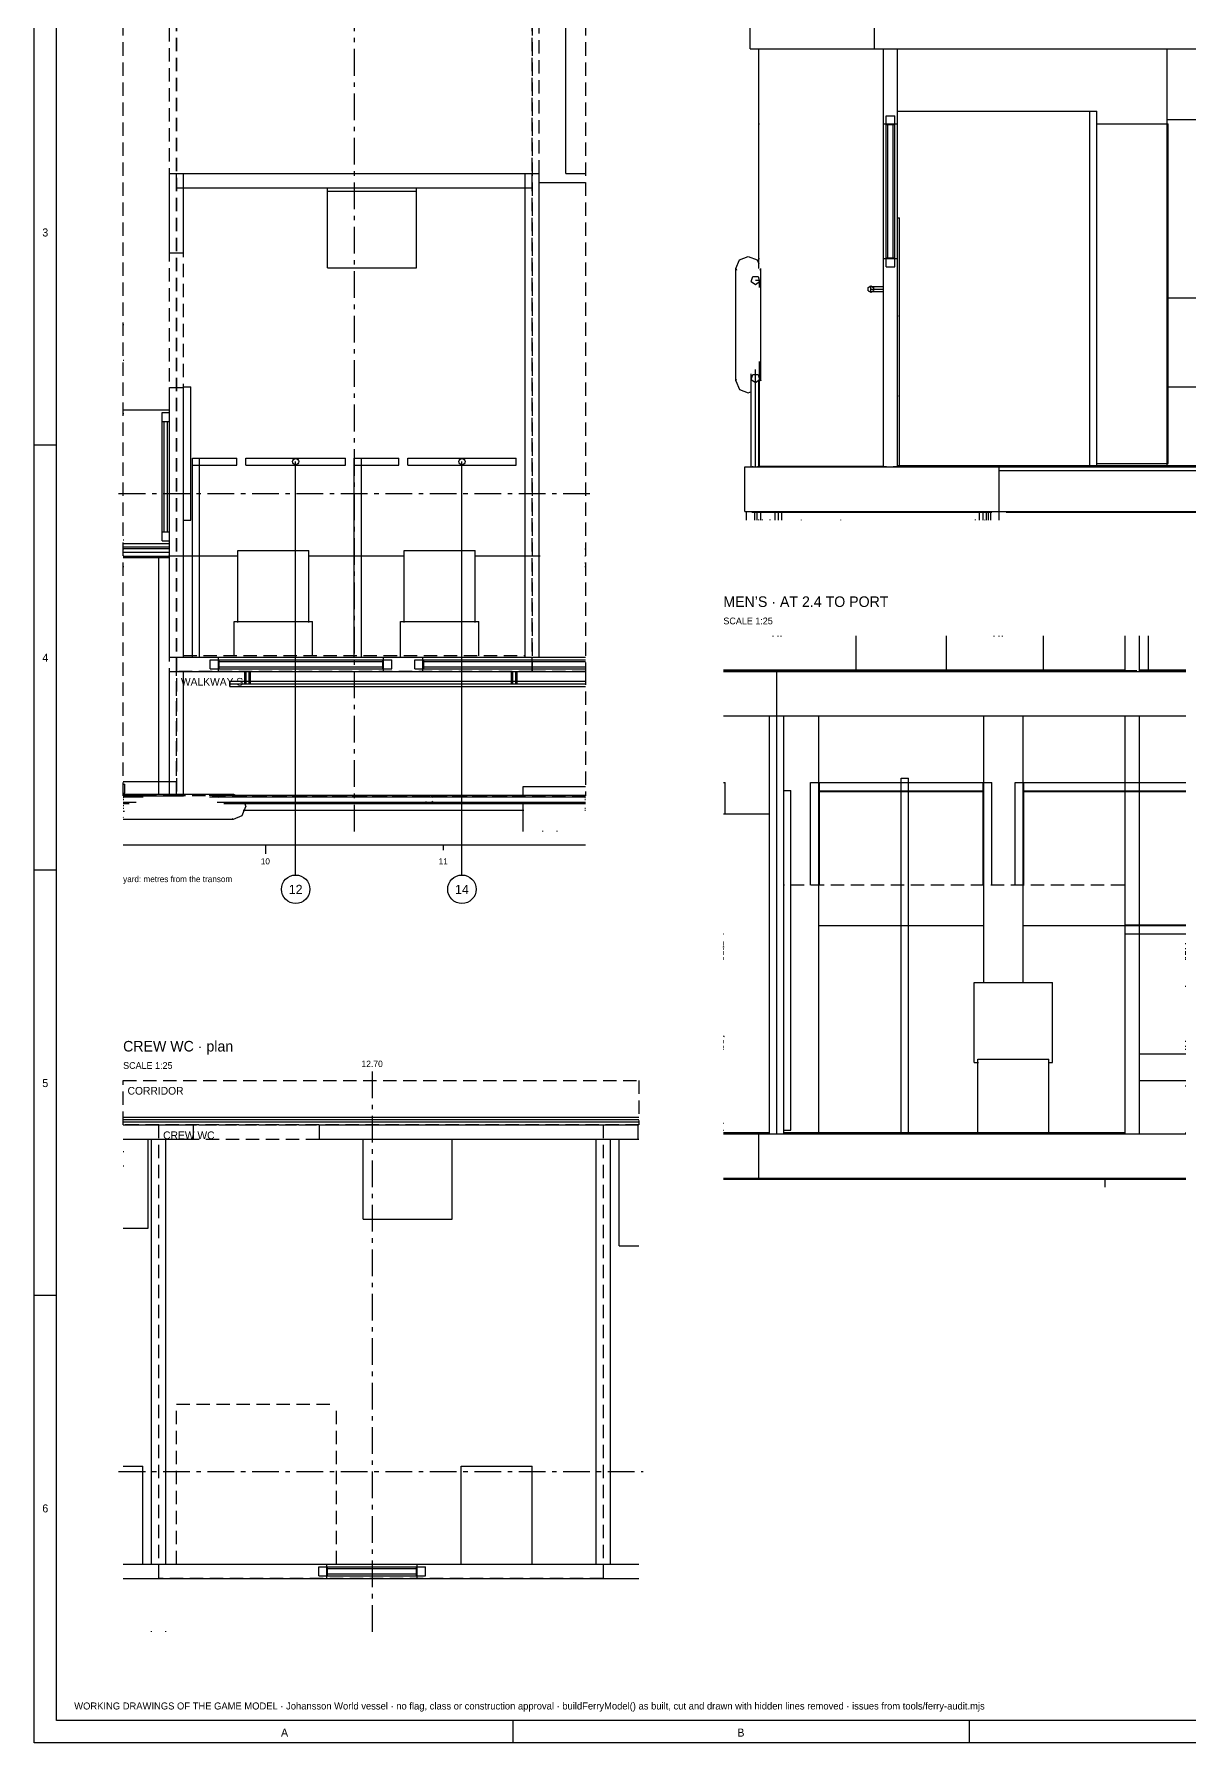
# Model space of a CAD drawing. Extents: x 5 to 836, y 5 to 589.
# Drawn here: x 5 to 264.9, y 5 to 389.3 of the extents above; entities that cross this region are included whole.
import ezdxf
from ezdxf.enums import TextEntityAlignment as Align

# ---------------------------------------------------------------- set-up
doc = ezdxf.new("R2010")
doc.units = 0
doc.linetypes.add('CENTER', pattern=[10, 6, -1.5, 1, -1.5])
doc.linetypes.add('DASHED', pattern=[4.5, 3, -1.5])
for name, color, linetype in [('CENTRE', 4, 'CENTER'), ('CHECK', 40, 'CONTINUOUS'), ('CHECK-TEXT', 40, 'CONTINUOUS'), ('CUT', 7, 'CONTINUOUS'), ('DETAIL', 8, 'CONTINUOUS'), ('DIM', 3, 'CONTINUOUS'), ('FRAME', 7, 'CONTINUOUS'), ('GA', 4, 'DASHED'), ('GA-TEXT', 4, 'CONTINUOUS'), ('MARKING', 4, 'DASHED'), ('MARKUP-TEXT', 1, 'CONTINUOUS'), ('OUTLINE', 7, 'CONTINUOUS'), ('TEXT', 7, 'CONTINUOUS'), ('THIN', 7, 'CONTINUOUS')]:
    doc.layers.add(name, color=color, linetype=linetype)

msp = doc.modelspace()

# ---------------------------------------------------------------- linework, layer by layer
at = {"layer": 'CENTRE'}
for p, q in [((77, 556), (77, 209)), ((77, 556), (77, 209)), ((24, 286), (130, 286)), ((81, 156), (81, 29)), ((24, 66), (142, 66))]:
    msp.add_line(p, q, dxfattribs=at)
at = {"layer": 'CHECK'}
for p, q in [((63.8, 200.2), (63.8, 293.2)), ((101.2, 200.2), (101.2, 293.2))]:
    msp.add_line(p, q, dxfattribs=at)
for centre, radius in [((63.8, 293.2), 0.7), ((101.2, 293.2), 0.7), ((63.8, 197), 3.2), ((101.2, 197), 3.2)]:
    msp.add_circle(centre, radius, dxfattribs=at)
at = {"layer": 'CUT'}
for p, q in [((194, 386), (194, 396)), ((194, 386), (470, 386)), ((196, 369.16), (196, 386)), ((199.2, 292), (199.2, 386)), ((196, 369.16), (199.2, 369.16)), ((196.6, 371), (198.6, 371)), ((196.6, 369), (196.6, 371)), ((196.6, 369), (198.6, 369)), ((197, 339), (197, 369)), ((198.2, 339), (198.2, 369)), ((198.6, 369), (198.6, 371)), ((199.2, 372), (244, 372)), ((242.4, 292), (242.4, 372)), ((244, 292), (244, 372)), ((35.4, 340.16), (35.4, 358)), ((35.4, 358), (118.6, 358)), ((37, 354.8), (37, 358)), ((38.6, 340.16), (38.6, 358)), ((115.4, 249.2), (115.4, 358)), ((117, 354.8), (117, 358)), ((118.6, 249.2), (118.6, 358)), ((37, 354.8), (117, 354.8)), ((71, 354), (71, 354.8)), ((71, 354), (91, 354)), ((91, 354), (91, 354.8)), ((199.2, 348), (199.6, 348)), ((199.6, 292), (199.6, 348)), ((35.4, 340.16), (38.6, 340.16)), ((196, 338.84), (199.2, 338.84)), ((196, 292), (196, 338.84)), ((196.6, 339), (198.6, 339)), ((196.6, 337), (196.6, 339)), ((198.6, 337), (198.6, 339)), ((166.25, 333.69), (166.61, 334.81)), ((166.61, 334.81), (167.79, 334.81)), ((167.79, 334.81), (168.15, 333.69)), ((196.6, 337), (198.6, 337)), ((166.25, 333.69), (167.2, 333)), ((167.2, 333), (168.15, 333.69)), ((192.58, 332.36), (193.17, 332.7)), ((192.58, 331.64), (192.58, 332.32)), ((192.61, 331.62), (193.2, 331.28)), ((193.2, 332.72), (193.79, 332.38)), ((193.23, 331.3), (193.82, 331.64)), ((193.82, 331.68), (193.82, 332.36)), ((166.25, 311.69), (166.61, 312.81)), ((166.25, 311.69), (167.2, 311)), ((166.61, 312.81), (167.79, 312.81)), ((167.2, 311), (168.15, 311.69)), ((167.79, 312.81), (168.15, 311.69)), ((35.4, 249.2), (35.4, 309.84)), ((35.4, 309.84), (38.6, 309.84)), ((38.6, 249.2), (38.6, 310)), ((38.6, 310), (40.2, 310)), ((40.2, 280), (40.2, 310)), ((33.8, 302.2), (33.8, 304.2)), ((33.8, 304.2), (35.4, 304.2)), ((33.8, 302.2), (35.4, 302.2)), ((34.2, 277.4), (34.2, 302.2)), ((35, 277.4), (35, 302.2)), ((40.6, 294), (50.6, 294)), ((40.6, 249.2), (40.6, 294)), ((40.6, 292.4), (50.6, 292.4)), ((42.2, 249.2), (42.2, 294)), ((50.6, 292.4), (50.6, 294)), ((52.6, 294), (75, 294)), ((52.6, 292.4), (52.6, 294)), ((52.6, 292.4), (75, 292.4)), ((75, 292.4), (75, 294)), ((77, 249.2), (77, 294)), ((77, 294), (87, 294)), ((77, 292.4), (87, 292.4)), ((78.6, 249.2), (78.6, 294)), ((87, 292.4), (87, 294)), ((89, 294), (113.4, 294)), ((89, 292.4), (89, 294)), ((89, 292.4), (113.4, 292.4)), ((113.4, 292.4), (113.4, 294)), ((168, 292.2), (196, 292.2)), ((168, 292.01), (168, 292.2)), ((199.2, 292.32), (464.8, 292.32)), ((199.2, 292.12), (464.8, 292.12)), ((164.8, 292), (499.2, 292)), ((164.8, 282), (164.8, 292)), ((222, 280), (222, 292)), ((164.8, 282), (499.2, 282)), ((165.2, 280), (165.2, 282)), ((166.4, 281.82), (166.4, 282)), ((166.4, 281.8), (220.4, 281.8)), ((167.6, 280), (167.6, 282)), ((219.6, 280), (219.6, 282)), ((220.4, 281.8), (220.4, 281.98)), ((223.6, 281.8), (223.6, 282)), ((223.6, 281.8), (440.4, 281.8)), ((33.8, 277.4), (35.4, 277.4)), ((33.8, 275.4), (33.8, 277.4)), ((38.6, 280), (40.2, 280)), ((33.8, 275.4), (35.4, 275.4)), ((232, 246), (232, 254)), ((250.4, 246), (250.4, 254)), ((253.6, 246), (253.6, 254)), ((255.6, 246), (255.6, 254)), ((35.4, 249.2), (46.44, 249.2)), ((35.4, 218), (35.4, 246)), ((35.4, 246), (46.44, 246)), ((37, 246), (37, 249.2)), ((38.6, 218), (38.6, 246)), ((44.6, 246.6), (44.6, 248.6)), ((44.6, 248.6), (46.6, 248.6)), ((44.6, 246.6), (46.6, 246.6)), ((46.44, 246), (46.44, 249.2)), ((46.6, 246.6), (46.6, 248.6)), ((46.6, 248.2), (83.4, 248.2)), ((46.6, 247), (83.4, 247)), ((77, 249.2), (78.6, 249.2)), ((83.4, 246.6), (83.4, 248.6)), ((83.4, 248.6), (85.4, 248.6)), ((83.4, 246.6), (85.4, 246.6)), ((83.56, 246), (83.56, 249.2)), ((83.56, 249.2), (92.44, 249.2)), ((83.56, 246), (92.44, 246)), ((85.4, 246.6), (85.4, 248.6)), ((90.6, 246.6), (90.6, 248.6)), ((90.6, 248.6), (92.6, 248.6)), ((90.6, 246.6), (92.6, 246.6)), ((92.44, 246), (92.44, 249.2)), ((92.6, 246.6), (92.6, 248.6)), ((92.6, 248.2), (129, 248.2)), ((92.6, 247), (129, 247)), ((115.4, 249.2), (118.6, 249.2)), ((160, 246.32), (250.4, 246.32)), ((160, 246.12), (250.4, 246.12)), ((160, 246), (264, 246)), ((172, 236), (172, 246)), ((253.6, 246.32), (264, 246.32)), ((253.6, 246.12), (264, 246.12)), ((160, 236), (264, 236)), ((170.4, 142), (170.4, 236)), ((173.6, 142), (173.6, 236)), ((250.4, 142), (250.4, 236)), ((253.6, 142), (253.6, 236)), ((25, 221.2), (37, 221.2)), ((25, 220.6), (25.4, 220.6)), ((25.4, 218.6), (25.4, 220.6)), ((37, 218), (37, 221.2)), ((173.6, 219.2), (175.2, 219.2)), ((175.2, 142.8), (175.2, 219.2)), ((200, 222), (201.6, 222)), ((200, 142), (200, 222)), ((201.6, 142), (201.6, 222)), ((25, 218.6), (25.4, 218.6)), ((25, 218), (38.6, 218)), ((160.01, 214), (170.4, 214)), ((253.6, 160), (264, 160)), ((253.6, 154), (264, 154)), ((25, 144), (40.84, 144)), ((40.84, 140.8), (40.84, 144)), ((69.16, 144), (140.84, 144)), ((69.16, 140.8), (69.16, 144)), ((140.84, 140.8), (140.84, 144)), ((160, 142.32), (170.4, 142.32)), ((173.6, 142.8), (175.2, 142.8)), ((173.6, 142.32), (250.4, 142.32)), ((25, 140.8), (40.84, 140.8)), ((30.6, 120.8), (30.6, 140.8)), ((31.4, 45.2), (31.4, 140.8)), ((34.6, 45.2), (34.6, 140.8)), ((69.16, 140.8), (141, 140.8)), ((131.4, 45.2), (131.4, 140.8)), ((134.6, 45.2), (134.6, 140.8)), ((136.6, 116.8), (136.6, 140.8)), ((160, 142.12), (170.4, 142.12)), ((160, 142), (264, 142)), ((173.6, 142.12), (250.4, 142.12)), ((160, 132), (264, 132)), ((160, 131.8), (264, 131.8)), ((25, 120.8), (30.6, 120.8)), ((136.6, 116.8), (141, 116.8)), ((25, 45.2), (70.84, 45.2)), ((69, 44.6), (71, 44.6)), ((69, 42.6), (69, 44.6)), ((69, 42.6), (71, 42.6)), ((70.84, 42), (70.84, 45.2)), ((71, 42.6), (71, 44.6)), ((71, 44.2), (91, 44.2)), ((71, 43), (91, 43)), ((91, 42.6), (91, 44.6)), ((91, 44.6), (93, 44.6)), ((91, 42.6), (93, 42.6)), ((91.16, 45.2), (141, 45.2)), ((91.16, 42), (91.16, 45.2)), ((93, 42.6), (93, 44.6)), ((25, 42), (70.84, 42)), ((91.16, 42), (141, 42))]:
    msp.add_line(p, q, dxfattribs=at)
at = {"layer": 'DETAIL'}
for p, q in [((124.6, 358), (124.6, 406)), ((166, 386), (166, 396)), ((194, 386), (194, 396)), ((166, 386), (498, 386)), ((168, 336.62), (168, 386)), ((171.2, 385.86), (171.2, 386)), ((196, 292), (196, 386)), ((199.2, 292), (199.2, 386)), ((259.84, 292), (259.84, 386)), ((168, 369.16), (168.14, 369.16)), ((196, 369.16), (199.2, 369.16)), ((196.6, 371), (198.6, 371)), ((196.6, 337), (196.6, 371)), ((196.6, 369), (198.6, 369)), ((197, 339), (197, 369)), ((198.2, 339), (198.2, 369)), ((198.6, 337), (198.6, 371)), ((199.2, 372), (244, 372)), ((242.4, 292), (242.4, 372)), ((243.81, 369.2), (260, 369.2)), ((243.87, 370), (244, 370)), ((244, 292), (244, 372)), ((259.84, 370.16), (290.16, 370.16)), ((260, 292.8), (260, 369.2)), ((35.4, 340.16), (35.4, 358)), ((35.4, 358), (118.6, 358)), ((37, 354.8), (37, 358)), ((38.6, 340.16), (38.6, 358)), ((115.4, 249.2), (115.4, 358)), ((117, 354.8), (117, 358)), ((118.6, 249.2), (118.6, 358)), ((124.6, 358), (129, 358)), ((37, 354.8), (117, 354.8)), ((71, 336.8), (71, 354.8)), ((71, 354), (91, 354)), ((91, 336.8), (91, 354.8)), ((118.6, 356), (129, 356)), ((35.4, 340.16), (38.6, 340.16)), ((168, 338.84), (168.14, 338.84)), ((196, 338.84), (199.2, 338.84)), ((196.6, 339), (198.6, 339)), ((71, 336.8), (91, 336.8)), ((196.6, 337), (198.6, 337)), ((167.2, 334), (168.15, 334)), ((168.15, 332.33), (168.15, 334)), ((192.58, 332.36), (193.2, 332.72)), ((192.58, 331.64), (192.58, 332.36)), ((192.58, 331.64), (193.2, 331.28)), ((193.2, 332.72), (193.72, 332.42)), ((193.2, 332.55), (196, 332.55)), ((193.2, 331.45), (193.2, 332.55)), ((193.2, 332), (196, 332)), ((193.2, 331.28), (193.72, 331.58)), ((193.2, 331.45), (196, 331.45)), ((259.89, 330), (290.37, 330)), ((25, 324), (25.14, 324)), ((199.2, 326), (199.34, 326)), ((25, 316), (25.14, 316)), ((168.15, 292), (168.15, 315.72)), ((166.25, 292), (166.25, 312.93)), ((167.2, 292), (167.2, 313.91)), ((35.4, 249.2), (35.4, 309.84)), ((35.4, 309.84), (38.6, 309.84)), ((38.6, 249.2), (38.6, 310)), ((38.6, 310), (40.2, 310)), ((40.2, 280), (40.2, 310)), ((168, 292), (168, 311.3)), ((199.2, 308), (199.34, 308)), ((259.89, 310), (290.37, 310)), ((25, 304.8), (35.4, 304.8)), ((25, 304), (25.14, 304)), ((33.8, 275.4), (33.8, 304.2)), ((33.8, 304.2), (35.4, 304.2)), ((35.26, 304), (35.4, 304)), ((33.8, 302.2), (35.4, 302.2)), ((34.2, 277.4), (34.2, 302.2)), ((35, 277.4), (35, 302.2)), ((243.87, 298), (244, 298)), ((40.6, 294), (50.6, 294)), ((40.6, 249.2), (40.6, 294)), ((40.6, 292.4), (50.6, 292.4)), ((42.2, 249.2), (42.2, 294)), ((50.6, 292.4), (50.6, 294)), ((52.6, 294), (75, 294)), ((52.6, 292.4), (52.6, 294)), ((52.6, 292.4), (75, 292.4)), ((75, 292.4), (75, 294)), ((77, 249.48), (77, 294)), ((77, 294), (87, 294)), ((77, 292.4), (87, 292.4)), ((78.6, 249.48), (78.6, 294)), ((87, 292.4), (87, 294)), ((89, 294), (113.4, 294)), ((89, 292.4), (89, 294)), ((89, 292.4), (113.4, 292.4)), ((113.4, 292.4), (113.4, 294)), ((166.61, 292), (166.61, 292.14)), ((167.79, 292), (167.79, 292.14)), ((171.2, 292), (171.2, 292.14)), ((205.2, 292), (205.2, 292.14)), ((221.6, 292), (221.6, 292.14)), ((221.93, 292), (221.93, 292.14)), ((222, 280), (222, 292.14)), ((222.2, 292), (222.2, 292.14)), ((222.8, 292), (222.8, 292.14)), ((223.2, 292), (223.2, 292.14)), ((223.67, 292), (223.67, 292.14)), ((224, 292), (224, 292.14)), ((225.6, 292), (225.6, 292.14)), ((230.8, 292), (230.8, 292.14)), ((233.2, 292), (233.2, 292.14)), ((236.79, 292), (236.79, 292.14)), ((238, 292), (238, 292.14)), ((239.21, 292), (239.21, 292.14)), ((243.81, 292.8), (260, 292.8)), ((253.16, 292), (253.16, 292.14)), ((254, 292), (254, 292.14)), ((260.42, 292), (260.42, 292.14)), ((260.78, 292), (260.78, 292.14)), ((261.37, 292), (261.37, 292.14)), ((261.96, 292), (261.96, 292.14)), ((262.32, 292), (262.32, 292.14)), ((164.8, 292), (499.2, 292)), ((164.8, 282), (164.8, 292)), ((221.87, 291.2), (442.13, 291.2)), ((164.8, 282), (222, 282)), ((165.2, 280), (165.2, 282)), ((167.07, 280), (167.07, 281.95)), ((168.4, 280), (168.4, 281.87)), ((171.64, 280), (171.64, 281.96)), ((172.4, 280), (172.4, 281.95)), ((173.16, 280), (173.16, 281.96)), ((217.64, 280), (217.64, 281.96)), ((218.4, 280), (218.4, 281.95)), ((219.16, 280), (219.16, 281.96)), ((220.13, 280), (220.13, 281.95)), ((33.8, 277.4), (35.4, 277.4)), ((38.6, 280), (40.2, 280)), ((167.6, 280), (167.6, 280.13)), ((168, 280), (168, 280.14)), ((168.8, 280), (168.8, 280.14)), ((170.53, 280), (170.53, 280.14)), ((216.67, 280), (216.67, 280.14)), ((218.8, 280), (218.8, 280.13)), ((219.6, 280), (219.6, 280.13)), ((25, 275.6), (25.14, 275.6)), ((25, 274.8), (35.4, 274.8)), ((25, 274), (35.4, 274)), ((25, 273.67), (35.4, 273.67)), ((33.8, 275.4), (35.4, 275.4)), ((35.26, 275.6), (35.4, 275.6)), ((50.8, 273.2), (66.8, 273.2)), ((50.8, 257.01), (50.8, 273.2)), ((66.8, 257.01), (66.8, 273.2)), ((88.2, 273.2), (104.2, 273.2)), ((88.2, 257.01), (88.2, 273.2)), ((104.2, 257.01), (104.2, 273.2)), ((25, 272.8), (35.4, 272.8)), ((25, 272), (25.14, 272)), ((25, 271.93), (35.4, 271.93)), ((25, 271.6), (35.4, 271.6)), ((25, 269.6), (25.14, 269.6)), ((33, 218.3), (33, 271.72)), ((35.22, 272), (50.91, 272)), ((66.71, 272), (88.28, 272)), ((104.08, 272), (118.78, 272)), ((128.86, 272), (129, 272)), ((128.86, 269.6), (129, 269.6)), ((50, 257.2), (67.6, 257.2)), ((50, 249.48), (50, 257.2)), ((67.6, 249.48), (67.6, 257.2)), ((87.4, 257.2), (105, 257.2)), ((87.4, 249.2), (87.4, 257.2)), ((105, 249.48), (105, 257.2)), ((171.19, 253.86), (171.19, 254)), ((172.31, 253.86), (172.31, 254)), ((173, 253.86), (173, 254)), ((189.84, 246), (189.84, 254)), ((210.16, 246), (210.16, 254)), ((220.94, 253.86), (220.94, 254)), ((222.06, 253.86), (222.06, 254)), ((222.75, 253.86), (222.75, 254)), ((232, 246), (232, 254)), ((250.4, 246), (250.4, 254)), ((253.6, 246), (253.6, 254)), ((255.6, 246), (255.6, 254)), ((35.4, 249.2), (129, 249.2)), ((35.4, 218.28), (35.4, 246)), ((35.4, 246), (129, 246)), ((37, 246), (37, 249.2)), ((38.6, 218.28), (38.6, 246)), ((44.6, 246.6), (44.6, 248.6)), ((44.6, 248.6), (83.4, 248.6)), ((44.6, 246.6), (83.4, 246.6)), ((46.44, 246), (46.44, 249.2)), ((46.6, 246.6), (46.6, 248.6)), ((46.6, 248.2), (83.4, 248.2)), ((46.6, 247), (83.4, 247)), ((52.36, 243.2), (52.36, 246)), ((52.68, 243.2), (52.68, 246)), ((53.32, 243.2), (53.32, 246)), ((53.64, 243.2), (53.64, 246)), ((83.4, 246.6), (83.4, 248.6)), ((83.53, 248.6), (85.4, 248.6)), ((83.53, 246.6), (85.4, 246.6)), ((83.56, 246), (83.56, 249.2)), ((85.4, 246.6), (85.4, 248.6)), ((90.6, 246.6), (90.6, 248.6)), ((90.6, 248.6), (129, 248.6)), ((90.6, 246.6), (129, 246.6)), ((92.44, 246), (92.44, 249.2)), ((92.6, 246.6), (92.6, 248.6)), ((92.6, 248.2), (129, 248.2)), ((92.6, 247), (129, 247)), ((112.36, 243.2), (112.36, 246)), ((112.68, 243.2), (112.68, 246)), ((113.32, 243.2), (113.32, 246)), ((113.64, 243.2), (113.64, 246)), ((160, 246), (264, 246)), ((171.19, 246), (171.19, 246.14)), ((172, 142), (172, 246)), ((172.31, 246), (172.31, 246.14)), ((173, 246), (173, 246.14)), ((220.94, 246), (220.94, 246.14)), ((222.06, 246), (222.06, 246.14)), ((222.75, 246), (222.75, 246.14)), ((49, 242.58), (49, 243.82)), ((49, 243.82), (129, 243.82)), ((49, 243.2), (129, 243.2)), ((49, 242.58), (129, 242.58)), ((160, 236), (264, 236)), ((170.4, 142), (170.4, 236)), ((173.6, 142), (173.6, 236)), ((181.44, 142), (181.44, 236)), ((218.56, 175.84), (218.56, 236)), ((227.44, 175.84), (227.44, 236)), ((250.4, 142), (250.4, 236)), ((253.6, 142), (253.6, 236)), ((25, 221.2), (37, 221.2)), ((25, 220.6), (25.4, 220.6)), ((25.4, 218.6), (25.4, 220.6)), ((37, 218.28), (37, 221.2)), ((115, 218.09), (115, 220.12)), ((160, 221), (160.4, 221)), ((160.4, 213.86), (160.4, 221)), ((173.6, 219.2), (175.2, 219.2)), ((175.2, 142.8), (175.2, 219.2)), ((179.6, 221), (220.4, 221)), ((179.6, 197.91), (179.6, 221)), ((181.44, 219.16), (218.56, 219.16)), ((181.6, 197.91), (181.6, 221)), ((200, 222), (201.6, 222)), ((200, 142), (200, 222)), ((201.6, 142), (201.6, 222)), ((218.4, 197.91), (218.4, 221)), ((220.4, 197.91), (220.4, 221)), ((225.6, 221), (264, 221)), ((225.6, 197.91), (225.6, 221)), ((227.44, 219.16), (264, 219.16)), ((227.6, 197.91), (227.6, 221)), ((25, 218.6), (25.4, 218.6)), ((25, 218.15), (29.76, 218.15)), ((25, 218), (25.64, 218)), ((25, 217.79), (29.48, 217.79)), ((25, 217.6), (25.14, 217.6)), ((25, 217.2), (25.14, 217.2)), ((25, 216.61), (27.94, 216.61)), ((25, 216.25), (26.4, 216.25)), ((25, 215.82), (25.14, 215.82)), ((44.32, 218.15), (129, 218.15)), ((44.46, 217.79), (129, 217.79)), ((45.16, 217.83), (46.15, 218.15)), ((46.14, 216.61), (129, 216.61)), ((46.15, 218.15), (46.54, 217.62)), ((47.68, 216.25), (129, 216.25)), ((93.14, 217.79), (94.26, 218.15)), ((93.14, 217.66), (93.14, 217.79)), ((93.14, 216.61), (93.14, 216.74)), ((93.14, 216.61), (94.26, 216.25)), ((94.26, 218.15), (94.64, 217.62)), ((94.26, 216.25), (94.64, 216.78)), ((115, 210), (115, 216.29)), ((128.86, 217.6), (129, 217.6)), ((128.86, 217.2), (129, 217.2)), ((181.6, 219), (218.4, 219)), ((227.6, 219), (264, 219)), ((25, 215.2), (25.14, 215.2)), ((25, 214.58), (25.28, 214.58)), ((52.03, 214.8), (115.15, 214.8)), ((128.86, 215.2), (129, 215.2)), ((128.86, 214.8), (129, 214.8)), ((160, 214), (170.4, 214)), ((119.4, 210), (119.4, 210.14)), ((122.6, 210), (122.6, 210.14)), ((181.44, 188.84), (218.56, 188.84)), ((227.44, 188.84), (264, 188.84)), ((250.33, 189), (264, 189)), ((160, 187), (160.13, 187)), ((160, 185.2), (160.14, 185.2)), ((160, 185), (160.14, 185)), ((160, 184.81), (160.14, 184.81)), ((160, 184.5), (160.14, 184.5)), ((170.26, 185.2), (170.4, 185.2)), ((170.26, 185), (170.4, 185)), ((170.26, 184.5), (170.4, 184.5)), ((250.33, 187), (264, 187)), ((263.86, 184.81), (264, 184.81)), ((160, 183.69), (160.14, 183.69)), ((160, 183.5), (160.14, 183.5)), ((160, 183), (160.14, 183)), ((160, 182.72), (160.14, 182.72)), ((160, 182.55), (160.11, 182.55)), ((160, 182.36), (160.14, 182.36)), ((160, 181.64), (160.14, 181.64)), ((160, 181.45), (160.11, 181.45)), ((160, 181.28), (160.14, 181.28)), ((170.26, 183.5), (170.4, 183.5)), ((170.26, 183), (170.4, 183)), ((263.86, 183.69), (264, 183.69)), ((263.86, 183), (264, 183)), ((263.86, 182.72), (264, 182.72)), ((263.86, 182.36), (264, 182.36)), ((263.86, 181.64), (264, 181.64)), ((263.86, 181.28), (264, 181.28)), ((216.4, 176), (234, 176)), ((216.4, 158), (216.4, 176)), ((234, 158), (234, 176)), ((160, 163), (160.14, 163)), ((160, 162.81), (160.14, 162.81)), ((160, 162.5), (160.14, 162.5)), ((160, 161.69), (160.14, 161.69)), ((160, 161.5), (160.14, 161.5)), ((170.26, 163), (170.4, 163)), ((170.26, 162.5), (170.4, 162.5)), ((170.26, 161.5), (170.4, 161.5)), ((263.86, 162.81), (264, 162.81)), ((263.86, 161.69), (264, 161.69)), ((160, 161), (160.14, 161)), ((170.26, 161), (170.4, 161)), ((216.4, 158), (217.38, 158)), ((217.2, 142), (217.2, 158.8)), ((217.2, 158.8), (233.2, 158.8)), ((233.02, 158), (234, 158)), ((233.2, 142), (233.2, 158.8)), ((253.6, 160), (264, 160)), ((263.86, 161), (264, 161)), ((253.6, 154), (264, 154)), ((25, 145.75), (141, 145.75)), ((25, 145.2), (141, 145.2)), ((25, 144.65), (141, 144.65)), ((25, 144), (40.84, 144)), ((40.84, 140.8), (40.84, 144)), ((69.16, 144), (140.84, 144)), ((69.16, 140.8), (69.16, 144)), ((140.84, 140.8), (140.84, 144)), ((160, 144.4), (160.14, 144.4)), ((160, 142.8), (160.14, 142.8)), ((170.26, 144.4), (170.4, 144.4)), ((170.26, 142.8), (170.4, 142.8)), ((173.6, 142.8), (175.2, 142.8)), ((25, 140.8), (40.84, 140.8)), ((30.6, 120.8), (30.6, 140.8)), ((31.4, 45.2), (31.4, 140.8)), ((34.6, 45.2), (34.6, 140.8)), ((69.16, 140.8), (141, 140.8)), ((79, 122.8), (79, 140.8)), ((99, 122.8), (99, 140.8)), ((131.4, 45.2), (131.4, 140.8)), ((134.6, 45.2), (134.6, 140.8)), ((136.6, 116.8), (136.6, 140.8)), ((160, 142), (264, 142)), ((168, 132), (168, 142)), ((25, 138), (25.14, 138)), ((25, 134.8), (25.14, 134.8)), ((160, 132), (264, 132)), ((245.84, 130), (245.84, 132)), ((25, 120.8), (30.6, 120.8)), ((79, 122.8), (99, 122.8)), ((136.6, 116.8), (141, 116.8)), ((25, 67.2), (29.4, 67.2)), ((29.4, 45.2), (29.4, 67.2)), ((101, 67.2), (117, 67.2)), ((101, 45.2), (101, 67.2)), ((117, 45.2), (117, 67.2)), ((25, 45.2), (141, 45.2)), ((69, 44.6), (91, 44.6)), ((69, 42.6), (69, 44.6)), ((69, 42.6), (91, 42.6)), ((70.84, 42), (70.84, 45.2)), ((71, 42.6), (71, 44.6)), ((71, 44.2), (91, 44.2)), ((71, 43), (91, 43)), ((91, 42.6), (91, 44.6)), ((91.13, 44.6), (93, 44.6)), ((91.13, 42.6), (93, 42.6)), ((91.16, 42), (91.16, 45.2)), ((93, 42.6), (93, 44.6)), ((25, 42), (141, 42)), ((31.4, 30), (31.4, 30.14)), ((34.6, 30), (34.6, 30.14))]:
    msp.add_line(p, q, dxfattribs=at)
at = {"layer": 'DIM'}
for p, q in [((25, 207), (129, 207)), ((57, 207), (57, 205)), ((97, 207), (97, 205.8))]:
    msp.add_line(p, q, dxfattribs=at)
at = {"layer": 'FRAME'}
for p, q in [((10, 10), (10, 584)), ((831, 10), (10, 10))]:
    msp.add_line(p, q, dxfattribs=at)
at = {"layer": 'GA'}
for p, q in [((25, 218), (25, 546)), ((37, 546), (37, 218)), ((37, 246), (37, 518)), ((117, 518), (117, 246)), ((117, 246), (117, 518)), ((129, 518), (129, 246)), ((117, 246), (37, 246)), ((37, 246), (129, 246)), ((37, 218), (37, 246)), ((129, 246), (117, 246)), ((129, 246), (129, 218)), ((37, 218), (25, 218)), ((129, 218), (37, 218)), ((25, 154), (141, 154)), ((25, 144), (25, 154)), ((141, 154), (141, 144)), ((141, 144), (25, 144)), ((33, 144), (133, 144)), ((33, 42), (33, 144)), ((133, 144), (133, 42)), ((133, 42), (33, 42))]:
    msp.add_line(p, q, dxfattribs=at)
at = {"layer": 'MARKING'}
for p, q in [((35.4, 221.2), (35.4, 542.8)), ((118.6, 358), (118.6, 406)), ((35.4, 358), (118.6, 358)), ((38.6, 249.2), (38.6, 358)), ((115.4, 249.2), (115.4, 358)), ((168, 292), (168, 292.1)), ((171.2, 292.12), (492.8, 292.12)), ((196, 292), (196, 292.1)), ((199.2, 292), (199.2, 292.14)), ((199.6, 292), (199.6, 292.14)), ((243.81, 292.32), (420.19, 292.32)), ((168, 292), (196, 292)), ((199.2, 292), (199.6, 292)), ((221.9, 292), (442.1, 292)), ((166.4, 282), (220.4, 282)), ((166.4, 281.8), (166.4, 282)), ((166.4, 281.8), (220.4, 281.8)), ((220.4, 281.8), (220.4, 282)), ((25, 273.6), (25.14, 273.6)), ((128.86, 273.6), (129, 273.6)), ((128.86, 270.4), (129, 270.4)), ((37, 218.28), (37, 246)), ((37, 246), (52.52, 246)), ((38.6, 249.6), (115.4, 249.6)), ((38.6, 249.2), (115.4, 249.2)), ((53.5, 246), (112.5, 246)), ((113.48, 246), (129, 246)), ((160, 246.32), (250.4, 246.32)), ((160, 246.2), (264, 246.2)), ((160, 246.12), (250.4, 246.12)), ((160, 246.04), (264, 246.04)), ((172, 246.04), (172, 246.2)), ((250.4, 246.12), (250.4, 246.32)), ((253.6, 246.32), (264, 246.32)), ((253.6, 246.12), (253.6, 246.32)), ((253.6, 246.12), (264, 246.12)), ((25, 221.2), (35.4, 221.2)), ((49.86, 218), (115.16, 218)), ((128.86, 218), (129, 218)), ((128.86, 216.4), (129, 216.4)), ((173.6, 142), (173.6, 198)), ((173.6, 198), (173.74, 198)), ((175.14, 198), (250.4, 198)), ((250.4, 142), (250.4, 198)), ((25, 144), (141, 144)), ((160, 142.32), (160.14, 142.32)), ((173.6, 142.32), (217.39, 142.32)), ((233.05, 142.32), (250.4, 142.32)), ((25, 140.8), (31.4, 140.8)), ((31.4, 45.2), (31.4, 140.8)), ((34.6, 140.8), (131.4, 140.8)), ((34.6, 45.2), (34.6, 140.8)), ((131.4, 45.2), (131.4, 140.8)), ((134.6, 140.8), (141, 140.8)), ((134.6, 45.2), (134.6, 140.8)), ((160, 142.12), (160.14, 142.12)), ((173.6, 142.12), (217.39, 142.12)), ((173.6, 142), (217.39, 142)), ((233.05, 142.12), (250.4, 142.12)), ((233.05, 142), (250.4, 142)), ((263.86, 142.2), (264, 142.2)), ((263.86, 142), (264, 142)), ((160, 132), (264, 132)), ((160, 131.8), (264, 131.8)), ((37, 81.2), (73, 81.2)), ((37, 45.2), (37, 81.2)), ((73, 45.2), (73, 81.2)), ((25, 45.2), (31.4, 45.2)), ((34.6, 45.2), (131.4, 45.2)), ((134.6, 45.2), (141, 45.2)), ((25, 42), (141, 42))]:
    msp.add_line(p, q, dxfattribs=at)
at = {"layer": 'OUTLINE'}
for p, q in [((162.8, 336.61), (163.62, 338.56)), ((163.62, 338.56), (165.6, 339.36)), ((165.6, 339.36), (167.58, 338.56)), ((167.58, 338.56), (167.94, 337.7)), ((162.8, 311.39), (162.8, 336.61)), ((162.8, 336.61), (162.95, 336.24)), ((168.25, 336.24), (168.4, 336.61)), ((168.4, 311.39), (168.4, 336.61)), ((162.8, 311.39), (162.95, 311.76)), ((162.8, 311.39), (163.62, 309.44)), ((168.25, 311.76), (168.4, 311.39)), ((163.62, 309.44), (165.6, 308.64)), ((165.6, 308.64), (166.34, 308.94)), ((229.2, 292), (229.2, 292.14)), ((234.8, 292), (234.8, 292.14)), ((177.6, 280), (177.6, 280.13)), ((186.4, 280), (186.4, 280.13)), ((115, 220.12), (129, 220.12)), ((25, 218.4), (49.8, 218.4)), ((25, 218.07), (25.12, 218.02)), ((49.43, 218.25), (49.8, 218.4)), ((49.8, 218.4), (50.67, 218.04)), ((51.78, 213.62), (52.6, 215.6)), ((52.29, 216.34), (52.6, 215.6)), ((25, 213.13), (25.12, 213.18)), ((25, 212.8), (49.8, 212.8)), ((49.43, 212.95), (49.8, 212.8)), ((49.8, 212.8), (51.78, 213.62)), ((160, 183.94), (160.05, 184.03)), ((160.05, 184.03), (160.16, 184.12)), ((263.86, 175.2), (264, 175.2)), ((160, 164.06), (160.05, 163.97)), ((160.05, 163.97), (160.16, 163.88)), ((263.86, 152.8), (264, 152.8))]:
    msp.add_line(p, q, dxfattribs=at)
at = {"layer": 'THIN'}
for p, q in [((5, 5), (5, 589)), ((5, 297), (10, 297)), ((5, 201.33), (10, 201.33)), ((5, 105.67), (10, 105.67)), ((112.63, 10), (112.63, 5)), ((215.25, 10), (215.25, 5)), ((836, 5), (5, 5))]:
    msp.add_line(p, q, dxfattribs=at)

# ---------------------------------------------------------------- texts
at = {"layer": 'CHECK-TEXT'}
for s, p in [('12', (63.8, 195.9)), ('14', (101.2, 195.9))]:
    msp.add_text(s, height=2.09, dxfattribs=at).set_placement(p, align=Align.CENTER)
at = {"layer": 'GA-TEXT'}
for s, p in [('WALKWAY S', (38, 242.8)), ('CORRIDOR', (26, 150.8)), ('CREW WC', (34, 140.8))]:
    msp.add_text(s, height=1.73, dxfattribs=at).set_placement(p)
at = {"layer": 'MARKUP-TEXT'}
msp.add_text('WORKING DRAWINGS OF THE GAME MODEL · Johansson World vessel · no flag, class or construction approval · buildFerryModel() as built, cut and drawn with hidden lines removed · issues from tools/ferry-audit.mjs', height=1.58, dxfattribs=at).set_placement((14, 12.5))
at = {"layer": 'TEXT'}
for s, height, p in [('3', 1.8, (7.5, 343.83)), ('4', 1.8, (7.5, 248.17)), ('10', 1.37, (57, 202.6)), ('11', 1.37, (97, 202.6)), ('12.70', 1.44, (81, 157)), ('5', 1.8, (7.5, 152.5)), ('6', 1.8, (7.5, 56.83)), ('A', 1.8, (61.31, 6.4)), ('B', 1.8, (163.94, 6.4))]:
    msp.add_text(s, height=height, dxfattribs=at).set_placement(p, align=Align.CENTER)
for s, height, p in [('MEN’S · AT 2.4 TO PORT', 2.38, (160, 260.5)), ('SCALE 1:25', 1.51, (160, 256.6)), ('yard: metres from the transom', 1.37, (25, 198.6)), ('CREW WC · plan', 2.38, (25, 160.5)), ('SCALE 1:25', 1.51, (25, 156.6))]:
    msp.add_text(s, height=height, dxfattribs=at).set_placement(p)

doc.saveas('drawing.dxf')
